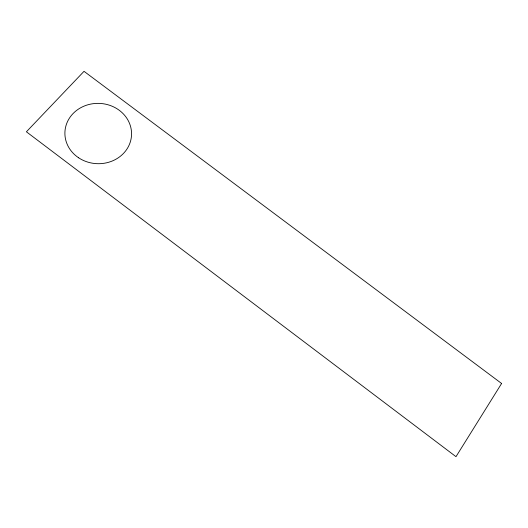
<?xml version="1.0" encoding="UTF-8"?>
<svg xmlns="http://www.w3.org/2000/svg" width="528" height="528" viewBox="0 0 528 528"><rect width="100%" height="100%" fill="white"/><g stroke="black" fill="none" stroke-linecap="round" stroke-linejoin="round"><path stroke-width="0.79" d="M501.6 383.486L455.994 456.674L26.4 131.795L84.025 71.326L501.6 383.486M78.613 157.78A33.337 30.162 2.4 0 0 131.373 136.976A33.337 30.162 2.4 0 0 84.698 105.864A33.337 30.162 2.4 0 0 78.613 157.78"/></g></svg>
